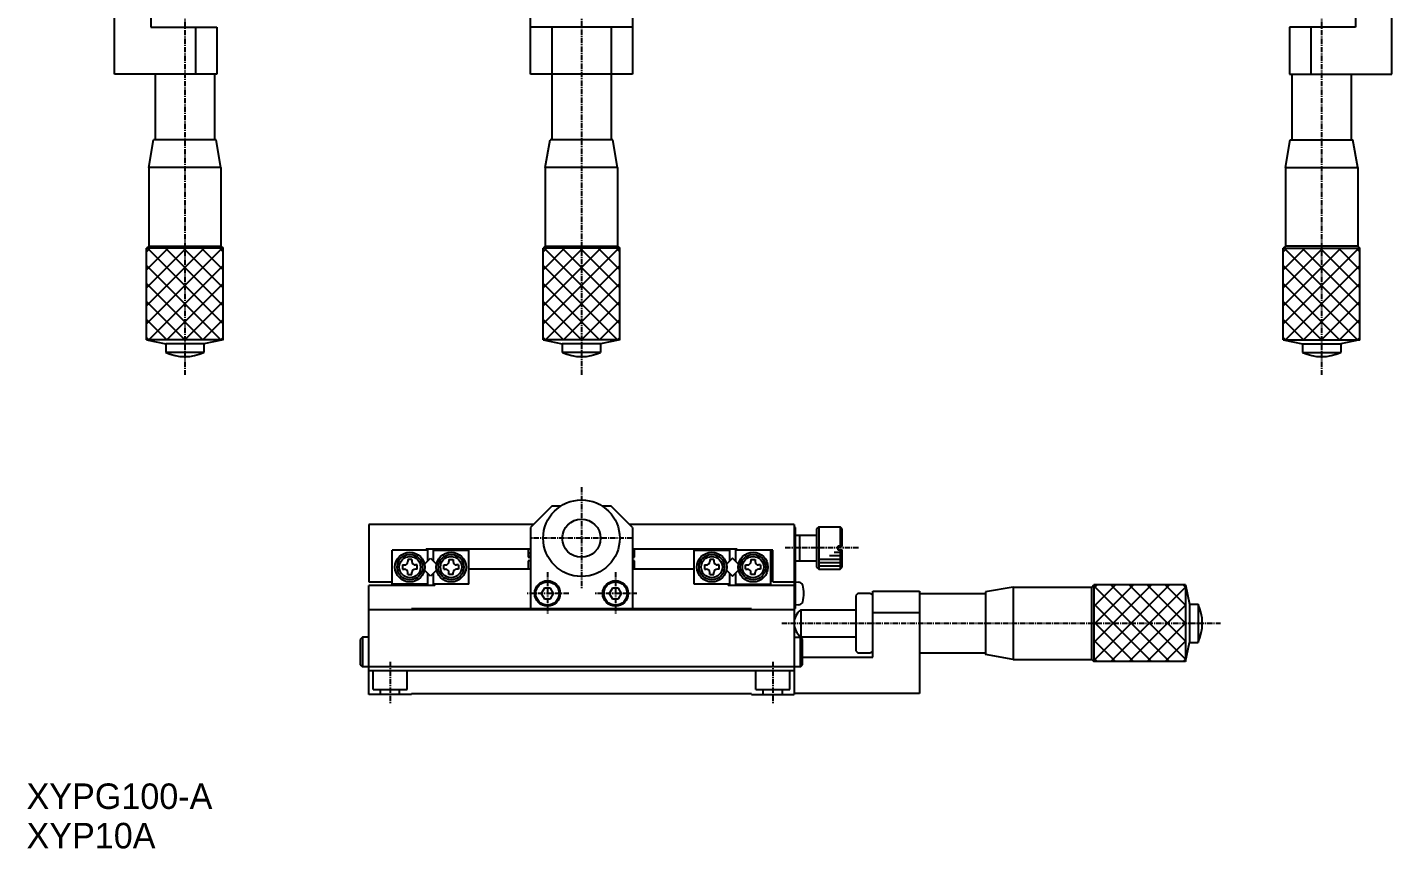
# Model space of a CAD drawing. Extents: x 83 to 428, y 60 to 450.
# Drawn here: x 85.2 to 406, y 60.1 to 253.4 of the extents above; entities that cross this region are included whole.
import ezdxf

# ---------------------------------------------------------------- set-up
doc = ezdxf.new("R2010")
doc.units = 0
doc.linetypes.add('CENTER', pattern=[2, 1.25, -0.25, 0.25, -0.25])
doc.layers.get('0').update_dxf_attribs({"linetype": 'CONTINUOUS'})
doc.layers.add('CENTER', color=1, linetype='CENTER')

msp = doc.modelspace()

# ---------------------------------------------------------------- linework, layer by layer
at = {"color": 7, "linetype": 'CONTINUOUS'}
for p, q in [((105.75, 242.37), (105.75, 271.87)), ((114.25, 269.87), (114.25, 253.37)), ((203.52, 242.37), (203.52, 271.87)), ((227.52, 271.87), (227.52, 242.37)), ((397.55, 269.87), (397.55, 253.37)), ((406.05, 242.37), (406.05, 271.87)), ((114.25, 253.37), (129.75, 253.37)), ((124.75, 253.37), (124.75, 242.37)), ((129.75, 253.37), (129.75, 242.37)), ((227.52, 253.37), (203.52, 253.37)), ((208.52, 253.37), (208.52, 226.87)), ((222.52, 253.37), (222.52, 226.87)), ((397.55, 253.37), (382.05, 253.37)), ((382.05, 253.37), (382.05, 242.37)), ((387.05, 253.37), (387.05, 242.37)), ((129.75, 242.37), (105.75, 242.37)), ((115.25, 242.37), (115.25, 226.87)), ((129.25, 242.37), (129.25, 226.87)), ((227.52, 242.37), (203.52, 242.37)), ((382.05, 242.37), (406.05, 242.37)), ((382.55, 242.37), (382.55, 226.87)), ((396.55, 242.37), (396.55, 226.87)), ((113.75, 220.37), (114.9, 226.87)), ((129.61, 226.87), (114.9, 226.87)), ((130.75, 220.37), (129.61, 226.87)), ((207.02, 220.37), (208.16, 226.87)), ((222.87, 226.87), (208.16, 226.87)), ((224.02, 220.37), (222.87, 226.87)), ((381.05, 220.37), (382.19, 226.87)), ((382.19, 226.87), (396.9, 226.87)), ((398.05, 220.37), (396.9, 226.87)), ((130.75, 220.37), (113.75, 220.37)), ((113.75, 220.37), (113.75, 201.87)), ((130.75, 220.37), (130.75, 201.87)), ((224.02, 220.37), (207.02, 220.37)), ((207.02, 220.37), (207.02, 201.87)), ((224.02, 220.37), (224.02, 201.87)), ((381.05, 220.37), (398.05, 220.37)), ((381.05, 220.37), (381.05, 201.87)), ((398.05, 220.37), (398.05, 201.87)), ((113.75, 201.87), (113.25, 201.37)), ((113.25, 179.87), (113.25, 201.37)), ((113.75, 201.87), (130.75, 201.87)), ((130.75, 201.87), (131.25, 201.37)), ((131.25, 179.87), (131.25, 201.37)), ((207.02, 201.87), (206.52, 201.37)), ((206.52, 179.87), (206.52, 201.37)), ((207.02, 201.87), (224.02, 201.87)), ((224.02, 201.87), (224.52, 201.37)), ((224.52, 179.87), (224.52, 201.37)), ((381.05, 201.87), (380.55, 201.37)), ((380.55, 179.87), (380.55, 201.37)), ((398.05, 201.87), (381.05, 201.87)), ((398.05, 201.87), (398.55, 201.37)), ((398.55, 179.87), (398.55, 201.37)), ((113.25, 179.87), (117.75, 178.87)), ((131.25, 179.87), (126.75, 178.87)), ((206.52, 179.87), (211.02, 178.87)), ((224.52, 179.87), (220.02, 178.87)), ((380.55, 179.87), (385.05, 178.87)), ((398.55, 179.87), (394.05, 178.87)), ((117.75, 178.87), (117.75, 176.87)), ((126.75, 178.87), (117.75, 178.87)), ((126.75, 178.87), (126.75, 176.87)), ((211.02, 178.87), (211.02, 176.87)), ((220.02, 178.87), (211.02, 178.87)), ((220.02, 178.87), (220.02, 176.87)), ((385.05, 178.87), (385.05, 176.87)), ((385.05, 178.87), (394.05, 178.87)), ((394.05, 178.87), (394.05, 176.87)), ((208.52, 140.67), (203.52, 135.67)), ((210.54, 140.67), (208.52, 140.67)), ((222.52, 140.67), (220.49, 140.67)), ((227.52, 135.67), (222.52, 140.67)), ((165.52, 136.37), (165.52, 122.87)), ((204.22, 136.37), (165.52, 136.37)), ((203.52, 135.67), (203.52, 116.67)), ((265.52, 136.37), (226.82, 136.37)), ((227.52, 135.67), (227.52, 116.67)), ((265.52, 136.37), (265.52, 96.37)), ((265.82, 135.67), (265.52, 135.67)), ((265.82, 116.67), (265.82, 135.67)), ((271.32, 135.87), (270.82, 135.37)), ((270.82, 135.37), (270.82, 126.37)), ((271.32, 135.87), (276.32, 135.87)), ((276.82, 135.37), (276.32, 135.87)), ((276.82, 131.27), (276.82, 135.37)), ((265.82, 133.87), (270.82, 133.87)), ((266.82, 133.87), (266.82, 127.87)), ((171.02, 122.37), (171.02, 130.37)), ((179.32, 130.37), (171.02, 130.37)), ((178.6, 127.07), (180.02, 128.49)), ((179.02, 130.67), (179.02, 130.37)), ((179.02, 130.67), (203.52, 130.67)), ((179.32, 130.37), (179.32, 127.79)), ((180.02, 128.49), (181.44, 127.07)), ((180.72, 130.37), (189.02, 130.37)), ((180.72, 127.79), (180.72, 130.37)), ((189.02, 122.37), (189.02, 130.37)), ((203.02, 130.67), (203.02, 128.67)), ((203.52, 129.87), (203.02, 129.37)), ((203.52, 128.87), (203.02, 128.87)), ((203.02, 128.67), (203.52, 128.67)), ((227.52, 130.67), (252.02, 130.67)), ((227.52, 129.87), (228.02, 129.37)), ((228.02, 128.87), (227.52, 128.87)), ((227.52, 128.67), (228.02, 128.67)), ((228.02, 128.67), (228.02, 130.67)), ((242.02, 122.37), (242.02, 130.37)), ((242.02, 130.37), (250.32, 130.37)), ((251.02, 128.49), (249.6, 127.07)), ((250.32, 130.37), (250.32, 127.79)), ((252.44, 127.07), (251.02, 128.49)), ((260.52, 130.37), (251.72, 130.37)), ((251.72, 130.37), (251.72, 127.79)), ((252.02, 130.67), (252.02, 130.37)), ((260.02, 122.37), (260.02, 130.37)), ((260.52, 122.87), (260.52, 130.37)), ((275.82, 131.27), (275.82, 130.47)), ((276.82, 131.27), (275.82, 131.27)), ((275.82, 130.47), (276.82, 130.47)), ((276.82, 126.37), (276.82, 130.47)), ((173.42, 126.87), (173.87, 126.87)), ((173.42, 126.87), (173.42, 125.87)), ((173.42, 125.87), (173.87, 125.87)), ((174.67, 128.12), (174.67, 127.67)), ((175.67, 128.12), (174.67, 128.12)), ((175.67, 128.12), (175.67, 127.67)), ((176.92, 126.87), (176.47, 126.87)), ((176.92, 125.87), (176.47, 125.87)), ((176.92, 125.87), (176.92, 126.87)), ((180.02, 124.25), (178.6, 125.67)), ((181.44, 125.67), (180.02, 124.25)), ((183.12, 126.87), (183.57, 126.87)), ((183.12, 125.87), (183.12, 126.87)), ((183.12, 125.87), (183.57, 125.87)), ((184.37, 128.12), (184.37, 127.67)), ((184.37, 128.12), (185.37, 128.12)), ((185.37, 128.12), (185.37, 127.67)), ((186.62, 126.87), (186.17, 126.87)), ((186.62, 125.87), (186.17, 125.87)), ((186.62, 126.87), (186.62, 125.87)), ((203.52, 125.87), (189.02, 125.87)), ((203.52, 127.87), (203.02, 127.87)), ((203.02, 127.87), (203.02, 125.87)), ((228.02, 127.87), (227.52, 127.87)), ((242.02, 125.87), (227.52, 125.87)), ((228.02, 125.87), (228.02, 127.87)), ((244.42, 126.87), (244.87, 126.87)), ((244.42, 126.87), (244.42, 125.87)), ((244.42, 125.87), (244.87, 125.87)), ((245.67, 128.12), (245.67, 127.67)), ((246.67, 128.12), (245.67, 128.12)), ((246.67, 128.12), (246.67, 127.67)), ((247.92, 126.87), (247.47, 126.87)), ((247.92, 125.87), (247.47, 125.87)), ((247.92, 125.87), (247.92, 126.87)), ((249.6, 125.67), (251.02, 124.25)), ((251.02, 124.25), (252.44, 125.67)), ((254.12, 126.87), (254.57, 126.87)), ((254.12, 125.87), (254.12, 126.87)), ((254.12, 125.87), (254.57, 125.87)), ((255.37, 128.12), (255.37, 127.67)), ((255.37, 128.12), (256.37, 128.12)), ((256.37, 128.12), (256.37, 127.67)), ((257.62, 126.87), (257.17, 126.87)), ((257.62, 125.87), (257.17, 125.87)), ((257.62, 126.87), (257.62, 125.87)), ((265.82, 127.87), (270.82, 127.87)), ((270.82, 126.37), (271.32, 125.87)), ((271.32, 125.87), (276.32, 125.87)), ((276.32, 125.87), (276.82, 126.37)), ((165.52, 122.87), (171.02, 122.87)), ((165.52, 96.37), (165.52, 122.07)), ((181.02, 122.07), (165.52, 122.07)), ((179.32, 122.37), (171.02, 122.37)), ((174.67, 124.62), (174.67, 125.07)), ((174.67, 124.62), (175.67, 124.62)), ((175.67, 124.62), (175.67, 125.07)), ((179.32, 124.95), (179.32, 122.37)), ((180.72, 122.37), (180.72, 124.95)), ((189.02, 122.37), (180.72, 122.37)), ((181.02, 122.07), (181.02, 122.37)), ((184.37, 124.62), (184.37, 125.07)), ((185.37, 124.62), (184.37, 124.62)), ((185.37, 124.62), (185.37, 125.07)), ((250.32, 122.37), (242.02, 122.37)), ((245.67, 124.62), (245.67, 125.07)), ((245.67, 124.62), (246.67, 124.62)), ((246.67, 124.62), (246.67, 125.07)), ((250.02, 122.37), (250.02, 122.07)), ((265.52, 122.07), (250.02, 122.07)), ((250.32, 124.95), (250.32, 122.37)), ((251.72, 124.95), (251.72, 122.37)), ((251.72, 122.37), (260.02, 122.37)), ((255.37, 124.62), (255.37, 125.07)), ((256.37, 124.62), (255.37, 124.62)), ((256.37, 124.62), (256.37, 125.07)), ((260.52, 122.87), (265.52, 122.87)), ((265.82, 122.92), (266.67, 122.85)), ((335.52, 121.67), (336.02, 122.17)), ((357.52, 122.17), (336.02, 122.17)), ((357.52, 122.17), (358.52, 117.67)), ((206.8, 121.42), (206.07, 120.17)), ((206.07, 120.17), (206.8, 118.92)), ((208.24, 121.42), (206.8, 121.42)), ((206.8, 118.92), (208.24, 118.92)), ((208.96, 120.17), (208.24, 121.42)), ((208.24, 118.92), (208.96, 120.17)), ((222.8, 121.42), (222.07, 120.17)), ((222.07, 120.17), (222.8, 118.92)), ((224.24, 121.42), (222.8, 121.42)), ((222.8, 118.92), (224.24, 118.92)), ((224.96, 120.17), (224.24, 121.42)), ((224.24, 118.92), (224.96, 120.17)), ((280.52, 120.17), (280.02, 119.67)), ((280.02, 119.67), (280.02, 106.67)), ((283.52, 120.17), (280.52, 120.17)), ((283.52, 120.17), (284.02, 119.67)), ((284.02, 105.17), (284.02, 120.67)), ((284.02, 120.67), (295.02, 120.67)), ((295.02, 120.67), (295.02, 96.67)), ((295.02, 120.17), (310.52, 120.17)), ((317.02, 121.67), (310.52, 120.52)), ((310.52, 120.52), (310.52, 105.82)), ((317.02, 121.67), (317.02, 104.67)), ((317.02, 121.67), (335.52, 121.67)), ((335.52, 104.67), (335.52, 121.67)), ((165.52, 116.37), (265.52, 116.37)), ((175.52, 116.37), (175.52, 116.57)), ((255.52, 116.57), (175.52, 116.57)), ((203.52, 116.67), (227.52, 116.67)), ((255.52, 116.37), (255.52, 116.57)), ((265.82, 116.67), (265.52, 116.67)), ((266.67, 117.49), (265.82, 117.42)), ((267.09, 116.34), (280.02, 116.34)), ((284.02, 115.67), (295.02, 115.67)), ((358.52, 117.67), (360.52, 117.67)), ((358.52, 117.67), (358.52, 108.67)), ((164.02, 109.87), (163.52, 109.37)), ((163.52, 109.37), (163.52, 103.37)), ((165.52, 109.87), (164.02, 109.87)), ((164.02, 109.87), (164.02, 102.87)), ((265.52, 109.87), (267.02, 109.87)), ((267.52, 109.37), (267.02, 109.87)), ((267.02, 102.87), (267.02, 109.87)), ((267.09, 109.99), (280.02, 109.99)), ((267.52, 103.37), (267.52, 109.37)), ((280.02, 106.67), (280.52, 106.17)), ((280.52, 106.17), (283.52, 106.17)), ((284.02, 106.67), (283.52, 106.17)), ((295.02, 106.17), (310.52, 106.17)), ((357.52, 104.17), (358.52, 108.67)), ((358.52, 108.67), (360.52, 108.67)), ((163.52, 103.37), (164.02, 102.87)), ((267.02, 102.87), (164.02, 102.87)), ((267.02, 102.87), (267.52, 103.37)), ((267.52, 105.17), (284.02, 105.17)), ((317.02, 104.67), (310.52, 105.82)), ((317.02, 104.67), (335.52, 104.67)), ((335.52, 104.67), (336.02, 104.17)), ((357.52, 104.17), (336.02, 104.17)), ((165.52, 102.07), (265.52, 102.07)), ((175.52, 96.37), (165.52, 96.37)), ((255.52, 96.57), (175.52, 96.57)), ((175.52, 96.37), (175.52, 96.57)), ((255.52, 96.57), (255.52, 96.37)), ((255.52, 96.37), (265.52, 96.37)), ((295.02, 96.67), (265.52, 96.67))]:
    msp.add_line(p, q, dxfattribs=at)
at = {"color": 3, "linetype": 'CONTINUOUS'}
for p, q in [((114.06, 201.37), (113.25, 200.57)), ((118.3, 201.37), (113.25, 196.33)), ((122.54, 201.37), (113.25, 192.09)), ((126.78, 201.37), (113.25, 187.84)), ((131.03, 201.37), (113.25, 183.6)), ((131.25, 201.37), (113.25, 201.37)), ((113.48, 201.37), (131.25, 183.6)), ((117.72, 201.37), (131.25, 187.84)), ((121.97, 201.37), (131.25, 192.09)), ((126.21, 201.37), (131.25, 196.33)), ((130.45, 201.37), (131.25, 200.57)), ((207.32, 201.37), (206.52, 200.57)), ((211.56, 201.37), (206.52, 196.33)), ((215.81, 201.37), (206.52, 192.09)), ((220.05, 201.37), (206.52, 187.84)), ((224.29, 201.37), (206.52, 183.6)), ((224.52, 201.37), (206.52, 201.37)), ((206.75, 201.37), (224.52, 183.6)), ((210.99, 201.37), (224.52, 187.84)), ((215.23, 201.37), (224.52, 192.09)), ((219.47, 201.37), (224.52, 196.33)), ((223.72, 201.37), (224.52, 200.57)), ((398.32, 201.37), (380.55, 183.6)), ((394.08, 201.37), (380.55, 187.84)), ((389.83, 201.37), (380.55, 192.09)), ((385.59, 201.37), (380.55, 196.33)), ((381.35, 201.37), (380.55, 200.57)), ((380.55, 201.37), (398.55, 201.37)), ((380.77, 201.37), (398.55, 183.6)), ((385.02, 201.37), (398.55, 187.84)), ((389.26, 201.37), (398.55, 192.09)), ((393.5, 201.37), (398.55, 196.33)), ((397.75, 201.37), (398.55, 200.57)), ((113.25, 197.36), (130.74, 179.87)), ((131.25, 197.36), (113.77, 179.87)), ((206.52, 197.36), (224, 179.87)), ((224.52, 197.36), (207.03, 179.87)), ((380.55, 197.36), (398.03, 179.87)), ((398.55, 197.36), (381.06, 179.87)), ((113.25, 193.12), (126.5, 179.87)), ((131.25, 193.12), (118.01, 179.87)), ((206.52, 193.12), (219.76, 179.87)), ((224.52, 193.12), (211.28, 179.87)), ((380.55, 193.12), (393.79, 179.87)), ((398.55, 193.12), (385.3, 179.87)), ((113.25, 188.87), (122.25, 179.87)), ((131.25, 188.87), (122.25, 179.87)), ((206.52, 188.87), (215.52, 179.87)), ((224.52, 188.87), (215.52, 179.87)), ((380.55, 188.87), (389.55, 179.87)), ((398.55, 188.87), (389.55, 179.87)), ((113.25, 184.63), (118.01, 179.87)), ((131.25, 184.63), (126.5, 179.87)), ((206.52, 184.63), (211.28, 179.87)), ((224.52, 184.63), (219.76, 179.87)), ((380.55, 184.63), (385.3, 179.87)), ((398.55, 184.63), (393.79, 179.87)), ((113.25, 180.39), (113.77, 179.87)), ((131.25, 179.87), (113.25, 179.87)), ((131.25, 180.39), (130.74, 179.87)), ((206.52, 180.39), (207.03, 179.87)), ((224.52, 179.87), (206.52, 179.87)), ((224.52, 180.39), (224, 179.87)), ((380.55, 180.39), (381.06, 179.87)), ((380.55, 179.87), (398.55, 179.87)), ((398.55, 180.39), (398.03, 179.87)), ((126.75, 176.87), (117.75, 176.87)), ((220.02, 176.87), (211.02, 176.87)), ((385.05, 176.87), (394.05, 176.87)), ((271.32, 135.87), (271.32, 125.87)), ((276.32, 135.87), (276.32, 131.27)), ((273.82, 129.07), (276.32, 129.07)), ((274.94, 129.87), (276.32, 129.87)), ((276.32, 130.47), (276.32, 125.87)), ((271.32, 128.27), (276.32, 128.27)), ((271.32, 127.47), (276.32, 127.47)), ((271.32, 126.67), (276.32, 126.67)), ((336.02, 104.4), (353.79, 122.17)), ((336.02, 108.64), (349.55, 122.17)), ((336.02, 112.88), (345.31, 122.17)), ((336.02, 117.13), (341.06, 122.17)), ((336.02, 121.37), (336.82, 122.17)), ((336.02, 122.17), (336.02, 104.17)), ((336.02, 121.94), (353.79, 104.17)), ((340.03, 122.17), (357.52, 104.68)), ((344.28, 122.17), (357.52, 108.93)), ((348.52, 122.17), (357.52, 113.17)), ((352.76, 122.17), (357.52, 117.41)), ((357, 122.17), (357.52, 121.65)), ((357.52, 122.17), (357.52, 104.17)), ((340.03, 104.17), (357.52, 121.65)), ((267.09, 116.34), (267.09, 109.99)), ((336.02, 117.7), (349.55, 104.17)), ((344.28, 104.17), (357.52, 117.41)), ((360.52, 117.67), (360.52, 108.67)), ((336.02, 113.46), (345.31, 104.17)), ((348.52, 104.17), (357.52, 113.17)), ((336.02, 109.21), (341.06, 104.17)), ((352.76, 104.17), (357.52, 108.93)), ((336.02, 104.97), (336.82, 104.17)), ((357, 104.17), (357.52, 104.68)), ((166.52, 97.57), (166.52, 102.07)), ((174.52, 97.57), (174.52, 102.07)), ((256.52, 97.57), (256.52, 102.07)), ((264.52, 97.57), (264.52, 102.07)), ((166.52, 97.57), (174.52, 97.57)), ((168.27, 96.37), (168.27, 97.57)), ((172.77, 96.37), (172.77, 97.57)), ((256.52, 97.57), (264.52, 97.57)), ((258.27, 96.37), (258.27, 97.57)), ((262.77, 96.37), (262.77, 97.57))]:
    msp.add_line(p, q, dxfattribs=at)
at = {"color": 7, "linetype": 'CONTINUOUS'}
for centre, radius in [((215.52, 133.17), 9), ((215.52, 133.17), 4.5), ((175.17, 126.37), 3.5), ((175.17, 126.37), 3), ((175.17, 126.37), 2.5), ((184.87, 126.37), 3.5), ((184.87, 126.37), 3), ((184.87, 126.37), 2.5), ((246.17, 126.37), 3.5), ((246.17, 126.37), 3), ((246.17, 126.37), 2.5), ((255.87, 126.37), 3.5), ((255.87, 126.37), 3), ((255.87, 126.37), 2.5), ((207.52, 120.17), 3), ((207.52, 120.17), 2.75), ((223.52, 120.17), 3), ((223.52, 120.17), 2.75)]:
    msp.add_circle(centre, radius, dxfattribs=at)
for centre, radius, start, end in [((122.25, 186.5), 10.62, 244.9424, 295.0576), ((215.52, 186.5), 10.62, 244.9424, 295.0576), ((389.55, 186.5), 10.62, 244.9424, 295.0576), ((173.87, 127.67), 0.8, 270, 0), ((173.87, 125.07), 0.8, 0, 90), ((176.47, 127.67), 0.8, 180, 270), ((176.47, 125.07), 0.8, 90, 180), ((183.57, 127.67), 0.8, 270, 0), ((183.57, 125.07), 0.8, 0, 90), ((186.17, 127.67), 0.8, 180, 270), ((186.17, 125.07), 0.8, 90, 180), ((244.87, 127.67), 0.8, 270, 0), ((244.87, 125.07), 0.8, 0, 90), ((247.47, 127.67), 0.8, 180, 270), ((247.47, 125.07), 0.8, 90, 180), ((254.57, 127.67), 0.8, 270, 0), ((254.57, 125.07), 0.8, 0, 90), ((257.17, 127.67), 0.8, 180, 270), ((257.17, 125.07), 0.8, 90, 180), ((266.58, 121.85), 1, 16.257, 85), ((260.82, 120.17), 7, 343.743, 16.257), ((269.52, 113.17), 4, 127.4626, 232.5374), ((266.58, 118.49), 1, 275, 343.743), ((350.89, 113.17), 10.62, 334.9424, 25.0576)]:
    msp.add_arc(centre, radius, start, end, dxfattribs=at)
at = {"layer": 'CENTER', "color": 1, "linetype": 'CENTER'}
for p, q in [((122.25, 274.73), (122.25, 171.61)), ((215.52, 274.88), (215.52, 171.61)), ((389.55, 274.73), (389.55, 171.61)), ((215.52, 145.17), (215.52, 121.17)), ((227.52, 133.17), (203.52, 133.17)), ((280.69, 130.87), (263.42, 130.87)), ((207.52, 125.17), (207.52, 115.17)), ((223.52, 125.17), (223.52, 115.17)), ((212.52, 120.17), (202.52, 120.17)), ((228.52, 120.17), (218.52, 120.17)), ((262.66, 113.17), (365.78, 113.17)), ((170.52, 104.07), (170.52, 94.37)), ((260.52, 104.07), (260.52, 94.37))]:
    msp.add_line(p, q, dxfattribs=at)

# ---------------------------------------------------------------- texts
at = {"color": 7, "linetype": 'CONTINUOUS'}
for s, p in [('XYPG100-A', (85.03, 69.47)), ('XYP10A', (85.03, 60.2))]:
    msp.add_text(s, height=6, dxfattribs=at).set_placement(p)

doc.saveas('drawing.dxf')
